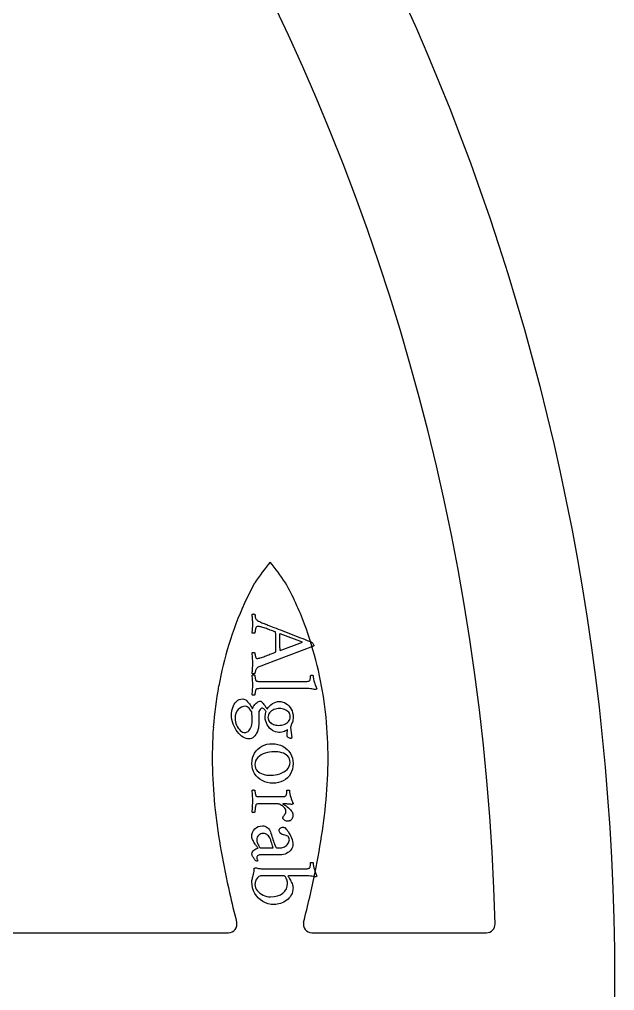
# Model space of a CAD drawing. Header units: millimetres. Extents: x -70 to 70, y -70 to 70.
# Drawn here: x 52.62 to 70.2, y -0.31 to 28.38 of the extents above; entities that cross this region are included whole.
import ezdxf

# ---------------------------------------------------------------- set-up
doc = ezdxf.new("R2010")
doc.units = ezdxf.units.MM
for name, color, linetype in [('CUT_INNER', 6, 'Continuous'), ('CUT_OUTER', 1, 'Continuous'), ('TEXT', 5, 'Continuous')]:
    doc.layers.add(name, color=color, linetype=linetype)

msp = doc.modelspace()

# ---------------------------------------------------------------- linework, layer by layer
at = {"layer": 'CUT_INNER'}
for points in [[(59.265, 11.133), (59.571, 11.734), (59.573, 11.739)], [(46.908, 1.404), (58.794, 1.404)], [(61.256, 1.404), (66.419, 1.404)]]:
    msp.add_lwpolyline(points, dxfattribs=at)
for centre, radius, start, end in [((0, 0), 66.69, 1.42688, 58.69547), ((67.015, 6.701), 8.987, 141.0673, 145.9081), ((54.084, 7.479), 7.681, 33.6803, 39.3443), ((52.876, 7.496), 8.705, 20.2849, 29.1678), ((68.503, 6.946), 10.141, 155.6201, 163.0028), ((51.008, 6.763), 10.71, 13.6663, 20.5013), ((69.255, 6.704), 10.932, 162.9419, 169.5341), ((50.628, 6.669), 11.102, 7.2661, 13.6762), ((69.663, 6.631), 11.347, 169.5442, 175.7639), ((49.977, 6.589), 11.758, 1.2803, 7.2473), ((70.688, 6.56), 12.374, 175.7853, 181.4439), ((48.458, 6.56), 13.278, 355.9903, 1.26), ((72.818, 6.618), 14.504, 181.4612, 186.2985), ((45.545, 6.768), 16.197, 351.6343, 355.9774), ((76.741, 7.053), 18.452, 186.3069, 190.1398), ((40.229, 7.551), 21.571, 348.3385, 351.6304), ((84.042, 8.359), 25.869, 190.1397, 192.9009), ((30.405, 9.572), 31.601, 345.6047, 348.3515), ((87.552, 9.066), 29.448, 192.7167, 194.4545), ((58.794, 1.654), 0.25, 270, 14.1993), ((61.256, 1.654), 0.25, 165.8007, 270), ((66.419, 1.654), 0.25, 270, 1.582)]:
    msp.add_arc(centre, radius, start, end, dxfattribs=at)
at = {"layer": 'CUT_OUTER'}
msp.add_circle((0, 0), 70.2, dxfattribs=at)
at = {"layer": 'TEXT'}
for points in [[(59.885, 10.517), (59.889, 10.516), (59.902, 10.511), (59.924, 10.502), (59.953, 10.491), (59.991, 10.476), (60.034, 10.46), (60.084, 10.441), (60.139, 10.419), (60.2, 10.396), (60.264, 10.372), (60.331, 10.345), (60.401, 10.317), (60.474, 10.289), (60.547, 10.26), (60.622, 10.231), (60.697, 10.201), (60.773, 10.172), (60.847, 10.144), (60.919, 10.116), (60.99, 10.088), (61.057, 10.062), (61.121, 10.037), (61.181, 10.013), (61.236, 9.992), (61.247, 9.984), (61.26, 9.974), (61.273, 9.96), (61.286, 9.943), (61.298, 9.925), (61.307, 9.909), (61.312, 9.896), (61.314, 9.885), (61.314, 9.883), (61.314, 9.881), (61.313, 9.879), (61.313, 9.878), (61.312, 9.877), (61.311, 9.876), (61.31, 9.874), (61.309, 9.871), (59.849, 9.315), (59.777, 9.287), (59.723, 9.267), (59.687, 9.252), (59.67, 9.245), (59.655, 9.236), (59.641, 9.224), (59.628, 9.209), (59.617, 9.19), (59.606, 9.17), (59.597, 9.15), (59.59, 9.13), (59.584, 9.109), (59.58, 9.091), (59.577, 9.076), (59.575, 9.065), (59.575, 9.057), (59.567, 9.053), (59.557, 9.05), (59.545, 9.049), (59.531, 9.049), (59.518, 9.05), (59.508, 9.052), (59.501, 9.053), (59.496, 9.055), (59.499, 9.094), (59.502, 9.132), (59.504, 9.167), (59.506, 9.2), (59.508, 9.234), (59.509, 9.271), (59.51, 9.311), (59.51, 9.354), (59.51, 9.399), (59.509, 9.441), (59.508, 9.479), (59.506, 9.512), (59.504, 9.545), (59.502, 9.583), (59.499, 9.624), (59.496, 9.67), (59.503, 9.675), (59.512, 9.678), (59.523, 9.68), (59.535, 9.68), (59.548, 9.678), (59.559, 9.676), (59.568, 9.672), (59.575, 9.667), (59.575, 9.653), (59.577, 9.635), (59.58, 9.614), (59.584, 9.589), (59.59, 9.564), (59.596, 9.544), (59.603, 9.528), (59.611, 9.516), (59.618, 9.511), (59.626, 9.508), (59.637, 9.506), (59.65, 9.505), (59.665, 9.506), (59.684, 9.509), (59.708, 9.515), (59.735, 9.523), (59.766, 9.533), (59.799, 9.544), (59.834, 9.556), (59.871, 9.569), (59.908, 9.583), (59.946, 9.597), (59.982, 9.611), (60.018, 9.625), (60.052, 9.639), (60.083, 9.651), (60.111, 9.662), (60.135, 9.671), (60.156, 9.679), (60.17, 9.685), (60.179, 9.688), (60.181, 9.69), (60.182, 9.69), (60.183, 9.691), (60.185, 9.693), (60.187, 9.695), (60.19, 9.698), (60.191, 9.701), (60.192, 9.704), (60.193, 9.706), (60.194, 9.729), (60.195, 9.753), (60.195, 9.78), (60.196, 9.81), (60.196, 9.84), (60.196, 9.869), (60.196, 9.897), (60.196, 9.925), (60.196, 9.931), (60.196, 9.938), (60.196, 9.945), (60.196, 9.952), (60.196, 9.959), (60.196, 9.966), (60.196, 9.972), (60.196, 9.978), (60.195, 10.018), (60.195, 10.055), (60.195, 10.089), (60.194, 10.12), (60.193, 10.152), (60.192, 10.187), (60.19, 10.227), (60.187, 10.271), (60.187, 10.273), (60.186, 10.275), (60.185, 10.277), (60.183, 10.28), (60.181, 10.282), (60.18, 10.284), (60.179, 10.285), (60.179, 10.285), (60.175, 10.287), (60.165, 10.29), (60.147, 10.297), (60.123, 10.306), (60.093, 10.317), (60.062, 10.329), (60.027, 10.342), (59.99, 10.357), (59.952, 10.371), (59.915, 10.384), (59.88, 10.397), (59.846, 10.408), (59.812, 10.42), (59.782, 10.429), (59.754, 10.436), (59.728, 10.44), (59.706, 10.444), (59.686, 10.446), (59.668, 10.447), (59.653, 10.447), (59.638, 10.445), (59.625, 10.437), (59.614, 10.423), (59.604, 10.404), (59.596, 10.382), (59.589, 10.36), (59.584, 10.338), (59.58, 10.315), (59.578, 10.294), (59.576, 10.277), (59.575, 10.265), (59.575, 10.257), (59.57, 10.255), (59.563, 10.252), (59.553, 10.25), (59.54, 10.249), (59.526, 10.248), (59.514, 10.248), (59.504, 10.249), (59.496, 10.252), (59.498, 10.277), (59.499, 10.301), (59.501, 10.323), (59.502, 10.343), (59.503, 10.361), (59.505, 10.38), (59.506, 10.399), (59.508, 10.418), (59.509, 10.438), (59.51, 10.462), (59.51, 10.488), (59.51, 10.517), (59.51, 10.547), (59.51, 10.574), (59.509, 10.599), (59.508, 10.621), (59.506, 10.642), (59.505, 10.663), (59.503, 10.684), (59.502, 10.705), (59.501, 10.727), (59.499, 10.752), (59.498, 10.78), (59.496, 10.811), (59.501, 10.813), (59.508, 10.815), (59.518, 10.816), (59.531, 10.817), (59.545, 10.816), (59.557, 10.815), (59.567, 10.813), (59.575, 10.811), (59.575, 10.796), (59.578, 10.777), (59.582, 10.754), (59.587, 10.726), (59.594, 10.698), (59.604, 10.676), (59.615, 10.658), (59.628, 10.646), (59.655, 10.626), (59.684, 10.607), (59.715, 10.59), (59.747, 10.575), (59.78, 10.56), (59.814, 10.546), (59.849, 10.531), (59.885, 10.517)], [(60.984, 9.983), (60.319, 10.232), (60.318, 10.232), (60.317, 10.232), (60.315, 10.231), (60.313, 10.231), (60.31, 10.23), (60.309, 10.229), (60.308, 10.228), (60.307, 10.226), (60.306, 10.199), (60.305, 10.168), (60.304, 10.135), (60.303, 10.099), (60.303, 10.064), (60.302, 10.033), (60.302, 10.005), (60.302, 9.98), (60.302, 9.949), (60.302, 9.919), (60.303, 9.891), (60.304, 9.864), (60.306, 9.838), (60.307, 9.81), (60.309, 9.781), (60.31, 9.751), (60.311, 9.748), (60.312, 9.746), (60.314, 9.745), (60.317, 9.744), (60.32, 9.743), (60.322, 9.743), (60.324, 9.743), (60.324, 9.743)], [(61.029, 8.823), (61.045, 8.823), (61.063, 8.823), (61.082, 8.823), (61.103, 8.824), (61.123, 8.825), (61.142, 8.828), (61.158, 8.832), (61.172, 8.837), (61.185, 8.845), (61.197, 8.857), (61.205, 8.875), (61.211, 8.897), (61.214, 8.922), (61.217, 8.947), (61.218, 8.974), (61.219, 9.002), (61.221, 9.003), (61.228, 9.004), (61.239, 9.005), (61.254, 9.006), (61.27, 9.006), (61.281, 9.005), (61.288, 9.002), (61.292, 8.999), (61.298, 8.947), (61.307, 8.897), (61.319, 8.847), (61.332, 8.797), (61.348, 8.749), (61.364, 8.702), (61.382, 8.657), (61.401, 8.613), (61.4, 8.607), (61.397, 8.602), (61.392, 8.597), (61.385, 8.592), (61.378, 8.588), (61.37, 8.585), (61.363, 8.583), (61.356, 8.582), (61.352, 8.583), (61.341, 8.586), (61.322, 8.591), (61.295, 8.597), (61.261, 8.604), (61.22, 8.609), (61.172, 8.612), (61.118, 8.613), (59.821, 8.613), (59.791, 8.613), (59.761, 8.613), (59.733, 8.612), (59.706, 8.611), (59.681, 8.61), (59.658, 8.608), (59.637, 8.604), (59.619, 8.599), (59.612, 8.594), (59.606, 8.586), (59.6, 8.574), (59.594, 8.558), (59.589, 8.54), (59.585, 8.522), (59.581, 8.503), (59.579, 8.483), (59.577, 8.464), (59.576, 8.448), (59.575, 8.435), (59.575, 8.425), (59.568, 8.422), (59.559, 8.419), (59.548, 8.417), (59.535, 8.416), (59.523, 8.416), (59.512, 8.417), (59.503, 8.421), (59.496, 8.425), (59.499, 8.466), (59.502, 8.504), (59.504, 8.54), (59.506, 8.574), (59.508, 8.607), (59.509, 8.642), (59.51, 8.68), (59.51, 8.719), (59.51, 8.757), (59.509, 8.794), (59.508, 8.828), (59.506, 8.86), (59.504, 8.893), (59.502, 8.928), (59.499, 8.966), (59.496, 9.007), (59.503, 9.012), (59.512, 9.015), (59.523, 9.017), (59.535, 9.017), (59.548, 9.016), (59.559, 9.014), (59.568, 9.011), (59.575, 9.007), (59.575, 8.997), (59.576, 8.985), (59.577, 8.969), (59.579, 8.951), (59.581, 8.932), (59.585, 8.913), (59.589, 8.894), (59.594, 8.876), (59.6, 8.86), (59.606, 8.848), (59.612, 8.84), (59.619, 8.837), (59.637, 8.832), (59.658, 8.828), (59.681, 8.825), (59.706, 8.824), (59.733, 8.823), (59.761, 8.823), (59.791, 8.823), (59.821, 8.823)], [(59.687, 7.547), (59.684, 7.494), (59.677, 7.441), (59.664, 7.391), (59.647, 7.342), (59.626, 7.296), (59.602, 7.254), (59.574, 7.218), (59.544, 7.185), (59.511, 7.159), (59.476, 7.14), (59.44, 7.129), (59.401, 7.125), (59.359, 7.129), (59.316, 7.139), (59.272, 7.157), (59.228, 7.182), (59.184, 7.213), (59.141, 7.25), (59.1, 7.291), (59.06, 7.338), (59.023, 7.388), (58.989, 7.443), (58.959, 7.502), (58.933, 7.564), (58.911, 7.629), (58.896, 7.696), (58.887, 7.765), (58.884, 7.835), (58.886, 7.89), (58.893, 7.944), (58.904, 7.999), (58.92, 8.053), (58.941, 8.106), (58.966, 8.153), (58.996, 8.197), (59.031, 8.235), (59.07, 8.267), (59.114, 8.29), (59.163, 8.303), (59.217, 8.308), (59.247, 8.305), (59.277, 8.295), (59.306, 8.278), (59.334, 8.255), (59.361, 8.227), (59.387, 8.197), (59.412, 8.166), (59.435, 8.132), (59.456, 8.098), (59.474, 8.068), (59.489, 8.041), (59.502, 8.017), (59.511, 8.041), (59.523, 8.066), (59.536, 8.091), (59.552, 8.116), (59.57, 8.141), (59.59, 8.164), (59.613, 8.185), (59.638, 8.204), (59.664, 8.22), (59.693, 8.232), (59.724, 8.239), (59.756, 8.241), (59.771, 8.227), (59.787, 8.21), (59.804, 8.191), (59.822, 8.169), (59.841, 8.146), (59.859, 8.123), (59.876, 8.1), (59.893, 8.077), (59.909, 8.056), (59.922, 8.036), (59.933, 8.02), (59.941, 8.006), (59.971, 8.054), (60.007, 8.097), (60.048, 8.136), (60.093, 8.169), (60.142, 8.197), (60.191, 8.217), (60.24, 8.229), (60.291, 8.232), (60.344, 8.229), (60.396, 8.217), (60.446, 8.199), (60.493, 8.172), (60.538, 8.139), (60.578, 8.101), (60.614, 8.057), (60.646, 8.007), (60.671, 7.953), (60.69, 7.896), (60.701, 7.835), (60.705, 7.771), (60.703, 7.728), (60.699, 7.689), (60.691, 7.652), (60.681, 7.62), (60.669, 7.591), (60.659, 7.565), (60.651, 7.542), (60.643, 7.522), (60.637, 7.505), (60.632, 7.492), (60.63, 7.485), (60.629, 7.482), (60.629, 7.48), (60.627, 7.476), (60.626, 7.469), (60.623, 7.461), (60.665, 7.167), (60.66, 7.156), (60.654, 7.148), (60.646, 7.143), (60.637, 7.142), (60.627, 7.143), (60.615, 7.147), (60.599, 7.153), (60.58, 7.161), (60.561, 7.171), (60.546, 7.182), (60.534, 7.192), (60.526, 7.203), (60.527, 7.221), (60.528, 7.239), (60.529, 7.258), (60.53, 7.279), (60.53, 7.299), (60.531, 7.318), (60.532, 7.335), (60.534, 7.351), (60.535, 7.365), (60.536, 7.375), (60.536, 7.38), (60.537, 7.382), (60.536, 7.387), (60.535, 7.391), (60.532, 7.393), (60.528, 7.394), (60.519, 7.387), (60.502, 7.377), (60.478, 7.365), (60.446, 7.35), (60.409, 7.336), (60.368, 7.326), (60.325, 7.32), (60.279, 7.318), (60.232, 7.322), (60.185, 7.333), (60.138, 7.352), (60.092, 7.378), (60.048, 7.411), (60.008, 7.449), (59.972, 7.493), (59.94, 7.543), (59.913, 7.597), (59.895, 7.655), (59.883, 7.715), (59.879, 7.779), (59.88, 7.798), (59.882, 7.819), (59.884, 7.84), (59.888, 7.863), (59.892, 7.886), (59.896, 7.905), (59.9, 7.92), (59.905, 7.933), (59.894, 7.951), (59.882, 7.968), (59.867, 7.985), (59.852, 8.002), (59.835, 8.016), (59.818, 8.026), (59.801, 8.032), (59.784, 8.034), (59.773, 8.031), (59.76, 8.023), (59.744, 8.01), (59.726, 7.992), (59.709, 7.968), (59.696, 7.94), (59.689, 7.907), (59.687, 7.869)], [(59.493, 7.673), (59.493, 7.688), (59.493, 7.706), (59.493, 7.729), (59.492, 7.756), (59.491, 7.784), (59.49, 7.812), (59.489, 7.838), (59.488, 7.865), (59.486, 7.888), (59.484, 7.906), (59.482, 7.92), (59.48, 7.928), (59.464, 7.951), (59.446, 7.976), (59.425, 8.003), (59.401, 8.031), (59.376, 8.057), (59.35, 8.075), (59.324, 8.086), (59.298, 8.09), (59.235, 8.084), (59.177, 8.066), (59.125, 8.036), (59.078, 7.995), (59.04, 7.942), (59.012, 7.88), (58.996, 7.808), (58.99, 7.726), (58.993, 7.679), (59.001, 7.631), (59.014, 7.584), (59.032, 7.536), (59.055, 7.49), (59.08, 7.449), (59.109, 7.411), (59.141, 7.377), (59.175, 7.348), (59.21, 7.328), (59.246, 7.316), (59.284, 7.312), (59.304, 7.315), (59.325, 7.322), (59.348, 7.333), (59.372, 7.349), (59.395, 7.37), (59.418, 7.396), (59.438, 7.427), (59.457, 7.463), (59.473, 7.506), (59.484, 7.555), (59.491, 7.611), (59.493, 7.673)], [(60.621, 7.782), (60.618, 7.82), (60.609, 7.854), (60.594, 7.886), (60.573, 7.914), (60.548, 7.939), (60.519, 7.96), (60.487, 7.979), (60.453, 7.995), (60.416, 8.007), (60.379, 8.016), (60.34, 8.021), (60.302, 8.023), (60.26, 8.021), (60.219, 8.015), (60.179, 8.005), (60.139, 7.992), (60.102, 7.975), (60.068, 7.954), (60.038, 7.93), (60.011, 7.902), (59.989, 7.872), (59.973, 7.837), (59.964, 7.8), (59.961, 7.76), (59.963, 7.724), (59.972, 7.69), (59.986, 7.66), (60.007, 7.633), (60.031, 7.608), (60.059, 7.587), (60.09, 7.569), (60.124, 7.554), (60.16, 7.543), (60.197, 7.534), (60.233, 7.529), (60.271, 7.528), (60.314, 7.529), (60.356, 7.535), (60.397, 7.543), (60.437, 7.556), (60.475, 7.571), (60.51, 7.591), (60.541, 7.613), (60.569, 7.64), (60.592, 7.67), (60.608, 7.703), (60.617, 7.741), (60.621, 7.782)], [(60.705, 6.403), (60.7, 6.316), (60.685, 6.235), (60.66, 6.16), (60.626, 6.092), (60.584, 6.03), (60.534, 5.976), (60.477, 5.93), (60.414, 5.89), (60.344, 5.859), (60.27, 5.837), (60.192, 5.823), (60.109, 5.819), (60.023, 5.824), (59.941, 5.838), (59.864, 5.861), (59.791, 5.894), (59.724, 5.936), (59.665, 5.984), (59.612, 6.039), (59.568, 6.101), (59.532, 6.169), (59.506, 6.241), (59.49, 6.317), (59.485, 6.398), (59.49, 6.484), (59.505, 6.565), (59.53, 6.64), (59.565, 6.71), (59.608, 6.772), (59.658, 6.827), (59.716, 6.874), (59.78, 6.914), (59.85, 6.945), (59.925, 6.967), (60.003, 6.981), (60.086, 6.985), (60.172, 6.98), (60.254, 6.966), (60.33, 6.942), (60.402, 6.908), (60.469, 6.866), (60.528, 6.818), (60.579, 6.762), (60.623, 6.7), (60.659, 6.632), (60.684, 6.56), (60.699, 6.484), (60.705, 6.403)], [(60.612, 6.434), (60.608, 6.489), (60.595, 6.538), (60.574, 6.581), (60.544, 6.619), (60.507, 6.651), (60.465, 6.679), (60.419, 6.702), (60.367, 6.72), (60.313, 6.733), (60.257, 6.742), (60.2, 6.748), (60.142, 6.75), (60.077, 6.747), (60.011, 6.739), (59.945, 6.726), (59.879, 6.707), (59.816, 6.683), (59.759, 6.653), (59.707, 6.618), (59.661, 6.578), (59.623, 6.533), (59.596, 6.484), (59.58, 6.429), (59.575, 6.37), (59.579, 6.314), (59.592, 6.265), (59.613, 6.221), (59.643, 6.184), (59.68, 6.152), (59.722, 6.125), (59.769, 6.102), (59.821, 6.085), (59.876, 6.071), (59.931, 6.061), (59.987, 6.056), (60.044, 6.054), (60.111, 6.057), (60.178, 6.065), (60.243, 6.079), (60.309, 6.099), (60.371, 6.123), (60.428, 6.153), (60.479, 6.188), (60.526, 6.227), (60.563, 6.272), (60.59, 6.321), (60.607, 6.375), (60.612, 6.434)], [(60.699, 4.879), (60.697, 4.853), (60.693, 4.827), (60.685, 4.803), (60.675, 4.779), (60.663, 4.757), (60.649, 4.738), (60.634, 4.723), (60.618, 4.712), (60.612, 4.709), (60.605, 4.707), (60.596, 4.705), (60.587, 4.703), (60.577, 4.702), (60.567, 4.701), (60.556, 4.7), (60.545, 4.7), (60.51, 4.702), (60.48, 4.709), (60.455, 4.72), (60.436, 4.735), (60.421, 4.752), (60.411, 4.767), (60.404, 4.781), (60.402, 4.793), (60.404, 4.806), (60.407, 4.82), (60.413, 4.833), (60.422, 4.846), (60.431, 4.858), (60.44, 4.87), (60.448, 4.882), (60.456, 4.893), (60.462, 4.903), (60.468, 4.913), (60.474, 4.923), (60.479, 4.934), (60.484, 4.945), (60.487, 4.959), (60.489, 4.976), (60.489, 4.994), (60.486, 5.023), (60.477, 5.05), (60.462, 5.077), (60.44, 5.102), (60.415, 5.125), (60.389, 5.146), (60.361, 5.165), (60.333, 5.181), (60.305, 5.195), (60.281, 5.204), (60.26, 5.21), (60.243, 5.212), (59.821, 5.212), (59.791, 5.212), (59.761, 5.212), (59.733, 5.211), (59.706, 5.211), (59.681, 5.209), (59.658, 5.207), (59.637, 5.203), (59.619, 5.198), (59.612, 5.192), (59.606, 5.181), (59.6, 5.165), (59.594, 5.142), (59.589, 5.117), (59.585, 5.09), (59.581, 5.064), (59.579, 5.036), (59.577, 5.01), (59.576, 4.99), (59.575, 4.974), (59.575, 4.963), (59.568, 4.959), (59.559, 4.957), (59.548, 4.955), (59.535, 4.953), (59.523, 4.954), (59.512, 4.955), (59.503, 4.958), (59.496, 4.963), (59.499, 5.005), (59.502, 5.048), (59.504, 5.091), (59.506, 5.134), (59.508, 5.177), (59.509, 5.219), (59.51, 5.261), (59.51, 5.302), (59.51, 5.34), (59.509, 5.378), (59.508, 5.416), (59.506, 5.453), (59.504, 5.49), (59.502, 5.528), (59.499, 5.568), (59.496, 5.609), (59.503, 5.614), (59.512, 5.617), (59.523, 5.619), (59.535, 5.619), (59.548, 5.618), (59.559, 5.616), (59.568, 5.613), (59.575, 5.609), (59.575, 5.599), (59.576, 5.587), (59.577, 5.571), (59.579, 5.552), (59.581, 5.532), (59.585, 5.512), (59.589, 5.493), (59.594, 5.475), (59.6, 5.459), (59.606, 5.447), (59.612, 5.439), (59.619, 5.436), (59.637, 5.431), (59.658, 5.427), (59.681, 5.425), (59.706, 5.423), (59.733, 5.423), (59.761, 5.422), (59.791, 5.422), (59.821, 5.422), (60.33, 5.422), (60.345, 5.422), (60.362, 5.422), (60.381, 5.423), (60.402, 5.423), (60.424, 5.425), (60.442, 5.427), (60.459, 5.431), (60.472, 5.436), (60.484, 5.442), (60.494, 5.452), (60.501, 5.466), (60.507, 5.483), (60.512, 5.503), (60.515, 5.522), (60.517, 5.542), (60.519, 5.562), (60.519, 5.58), (60.52, 5.594), (60.52, 5.605), (60.52, 5.612), (60.524, 5.613), (60.531, 5.615), (60.541, 5.616), (60.553, 5.618), (60.566, 5.618), (60.577, 5.618), (60.586, 5.615), (60.593, 5.612), (60.6, 5.559), (60.61, 5.507), (60.621, 5.456), (60.635, 5.405), (60.65, 5.356), (60.667, 5.309), (60.686, 5.265), (60.707, 5.223), (60.706, 5.218), (60.703, 5.212), (60.698, 5.207), (60.691, 5.202), (60.682, 5.198), (60.675, 5.195), (60.668, 5.193), (60.663, 5.192), (60.655, 5.193), (60.642, 5.194), (60.623, 5.196), (60.598, 5.198), (60.57, 5.201), (60.542, 5.203), (60.514, 5.206), (60.485, 5.208), (60.459, 5.21), (60.438, 5.211), (60.422, 5.212), (60.411, 5.212), (60.407, 5.212), (60.404, 5.211), (60.403, 5.21), (60.402, 5.208), (60.403, 5.206), (60.403, 5.204), (60.404, 5.202), (60.405, 5.201), (60.435, 5.185), (60.466, 5.167), (60.499, 5.146), (60.532, 5.121), (60.566, 5.095), (60.596, 5.066), (60.624, 5.037), (60.65, 5.005), (60.671, 4.973), (60.687, 4.941), (60.696, 4.91), (60.699, 4.879)], [(60.696, 4.004), (60.693, 3.965), (60.684, 3.928), (60.668, 3.892), (60.646, 3.857), (60.618, 3.825), (60.587, 3.795), (60.551, 3.769), (60.511, 3.747), (60.468, 3.728), (60.422, 3.715), (60.373, 3.707), (60.321, 3.705), (59.759, 3.705), (59.734, 3.703), (59.71, 3.7), (59.688, 3.694), (59.668, 3.685), (59.652, 3.674), (59.64, 3.659), (59.633, 3.642), (59.63, 3.621), (59.632, 3.602), (59.635, 3.586), (59.64, 3.571), (59.647, 3.559), (59.655, 3.549), (59.661, 3.541), (59.665, 3.535), (59.667, 3.531), (59.666, 3.529), (59.665, 3.526), (59.662, 3.524), (59.658, 3.523), (59.654, 3.522), (59.651, 3.521), (59.648, 3.52), (59.645, 3.52), (59.63, 3.521), (59.616, 3.524), (59.603, 3.528), (59.591, 3.534), (59.584, 3.544), (59.575, 3.556), (59.564, 3.571), (59.552, 3.589), (59.54, 3.608), (59.529, 3.627), (59.518, 3.647), (59.508, 3.667), (59.499, 3.687), (59.493, 3.705), (59.489, 3.722), (59.488, 3.738), (59.492, 3.767), (59.503, 3.794), (59.521, 3.819), (59.547, 3.843), (59.576, 3.864), (59.606, 3.881), (59.636, 3.894), (59.667, 3.903), (59.66, 3.911), (59.651, 3.922), (59.639, 3.937), (59.625, 3.955), (59.609, 3.976), (59.594, 3.999), (59.578, 4.023), (59.562, 4.049), (59.547, 4.075), (59.532, 4.101), (59.519, 4.128), (59.506, 4.154), (59.496, 4.178), (59.488, 4.201), (59.484, 4.223), (59.482, 4.242), (59.488, 4.306), (59.505, 4.365), (59.533, 4.419), (59.573, 4.468), (59.621, 4.508), (59.674, 4.537), (59.732, 4.555), (59.795, 4.56), (59.836, 4.558), (59.873, 4.549), (59.908, 4.535), (59.94, 4.514), (59.967, 4.491), (59.989, 4.468), (60.005, 4.446), (60.017, 4.423), (60.031, 4.383), (60.045, 4.34), (60.061, 4.296), (60.077, 4.249), (60.093, 4.201), (60.108, 4.155), (60.124, 4.111), (60.139, 4.068), (60.154, 4.029), (60.167, 3.995), (60.178, 3.967), (60.187, 3.945), (60.191, 3.935), (60.197, 3.927), (60.202, 3.921), (60.208, 3.917), (60.216, 3.915), (60.227, 3.913), (60.24, 3.912), (60.257, 3.912), (60.33, 3.912), (60.36, 3.913), (60.391, 3.919), (60.421, 3.929), (60.451, 3.942), (60.48, 3.959), (60.507, 3.979), (60.531, 4.001), (60.552, 4.026), (60.57, 4.054), (60.582, 4.083), (60.59, 4.114), (60.593, 4.146), (60.59, 4.179), (60.581, 4.207), (60.567, 4.231), (60.548, 4.25), (60.523, 4.266), (60.494, 4.279), (60.46, 4.289), (60.422, 4.298), (60.364, 4.315), (60.323, 4.342), (60.299, 4.379), (60.291, 4.426), (60.293, 4.447), (60.3, 4.466), (60.311, 4.481), (60.327, 4.495), (60.345, 4.505), (60.365, 4.513), (60.385, 4.517), (60.405, 4.519), (60.41, 4.518), (60.417, 4.517), (60.426, 4.515), (60.437, 4.513), (60.449, 4.51), (60.458, 4.507), (60.466, 4.503), (60.472, 4.499), (60.493, 4.476), (60.515, 4.448), (60.539, 4.415), (60.565, 4.379), (60.59, 4.338), (60.614, 4.295), (60.636, 4.249), (60.657, 4.201), (60.674, 4.152), (60.686, 4.102), (60.694, 4.053), (60.696, 4.004)], [(59.63, 4.149), (59.632, 4.125), (59.636, 4.1), (59.643, 4.073), (59.653, 4.046), (59.664, 4.019), (59.676, 3.994), (59.689, 3.971), (59.702, 3.951), (59.714, 3.934), (59.725, 3.921), (59.735, 3.914), (59.742, 3.912), (60.114, 3.912), (60.105, 3.94), (60.096, 3.972), (60.084, 4.007), (60.072, 4.046), (60.06, 4.084), (60.05, 4.117), (60.041, 4.144), (60.033, 4.166), (60.018, 4.201), (59.999, 4.232), (59.977, 4.261), (59.952, 4.286), (59.924, 4.307), (59.893, 4.322), (59.858, 4.331), (59.821, 4.334), (59.784, 4.331), (59.75, 4.321), (59.718, 4.304), (59.688, 4.281), (59.663, 4.253), (59.645, 4.221), (59.634, 4.187), (59.63, 4.149)], [(59.485, 2.91), (59.486, 2.928), (59.489, 2.949), (59.494, 2.975), (59.501, 3.004), (59.508, 3.034), (59.515, 3.062), (59.521, 3.088), (59.527, 3.112), (59.529, 3.116), (59.53, 3.122), (59.531, 3.127), (59.533, 3.134), (59.538, 3.152), (59.543, 3.171), (59.547, 3.19), (59.551, 3.21), (59.553, 3.229), (59.553, 3.249), (59.55, 3.268), (59.544, 3.288), (59.545, 3.294), (59.55, 3.3), (59.557, 3.305), (59.568, 3.312), (59.579, 3.317), (59.588, 3.321), (59.596, 3.324), (59.603, 3.324), (59.625, 3.315), (59.649, 3.308), (59.675, 3.302), (59.703, 3.298), (59.732, 3.295), (59.758, 3.292), (59.782, 3.291), (59.804, 3.291), (61.029, 3.291), (61.044, 3.291), (61.061, 3.291), (61.08, 3.292), (61.102, 3.292), (61.123, 3.293), (61.141, 3.296), (61.158, 3.3), (61.172, 3.305), (61.185, 3.313), (61.197, 3.326), (61.205, 3.344), (61.211, 3.366), (61.214, 3.392), (61.217, 3.418), (61.218, 3.445), (61.219, 3.473), (61.221, 3.474), (61.228, 3.475), (61.239, 3.476), (61.254, 3.477), (61.27, 3.477), (61.281, 3.476), (61.288, 3.473), (61.292, 3.47), (61.298, 3.418), (61.307, 3.367), (61.319, 3.317), (61.332, 3.267), (61.348, 3.218), (61.364, 3.171), (61.382, 3.125), (61.401, 3.081), (61.4, 3.075), (61.397, 3.07), (61.392, 3.065), (61.385, 3.06), (61.378, 3.056), (61.37, 3.053), (61.363, 3.051), (61.356, 3.05), (61.352, 3.051), (61.341, 3.054), (61.322, 3.059), (61.295, 3.066), (61.261, 3.072), (61.22, 3.077), (61.172, 3.08), (61.118, 3.081), (60.581, 3.081), (60.576, 3.081), (60.569, 3.08), (60.563, 3.079), (60.556, 3.078), (60.551, 3.076), (60.548, 3.073), (60.549, 3.069), (60.553, 3.064), (60.563, 3.051), (60.575, 3.033), (60.589, 3.01), (60.605, 2.983), (60.622, 2.953), (60.639, 2.922), (60.655, 2.889), (60.671, 2.854), (60.684, 2.821), (60.694, 2.789), (60.7, 2.761), (60.702, 2.734), (60.698, 2.675), (60.689, 2.619), (60.673, 2.566), (60.65, 2.518), (60.622, 2.473), (60.59, 2.432), (60.555, 2.394), (60.516, 2.361), (60.473, 2.331), (60.429, 2.306), (60.383, 2.284), (60.334, 2.266), (60.285, 2.252), (60.236, 2.242), (60.189, 2.236), (60.142, 2.234), (60.055, 2.239), (59.971, 2.256), (59.89, 2.283), (59.814, 2.322), (59.743, 2.37), (59.679, 2.426), (59.623, 2.49), (59.575, 2.562), (59.535, 2.641), (59.508, 2.725), (59.491, 2.815), (59.485, 2.91)], [(60.539, 2.866), (60.538, 2.893), (60.533, 2.922), (60.525, 2.952), (60.513, 2.983), (60.5, 3.013), (60.488, 3.036), (60.477, 3.054), (60.467, 3.067), (60.46, 3.073), (60.452, 3.078), (60.444, 3.08), (60.436, 3.081), (59.773, 3.081), (59.745, 3.079), (59.718, 3.071), (59.693, 3.059), (59.67, 3.042), (59.649, 3.021), (59.63, 2.998), (59.614, 2.972), (59.601, 2.944), (59.591, 2.915), (59.583, 2.885), (59.579, 2.856), (59.577, 2.826), (59.582, 2.779), (59.594, 2.732), (59.616, 2.688), (59.646, 2.646), (59.682, 2.607), (59.724, 2.572), (59.769, 2.54), (59.819, 2.513), (59.872, 2.491), (59.925, 2.475), (59.979, 2.466), (60.033, 2.463), (60.146, 2.47), (60.245, 2.49), (60.332, 2.525), (60.405, 2.573), (60.464, 2.633), (60.506, 2.702), (60.531, 2.779), (60.539, 2.866)]]:
    msp.add_lwpolyline(points, close=True, dxfattribs=at)

doc.saveas('drawing.dxf')
